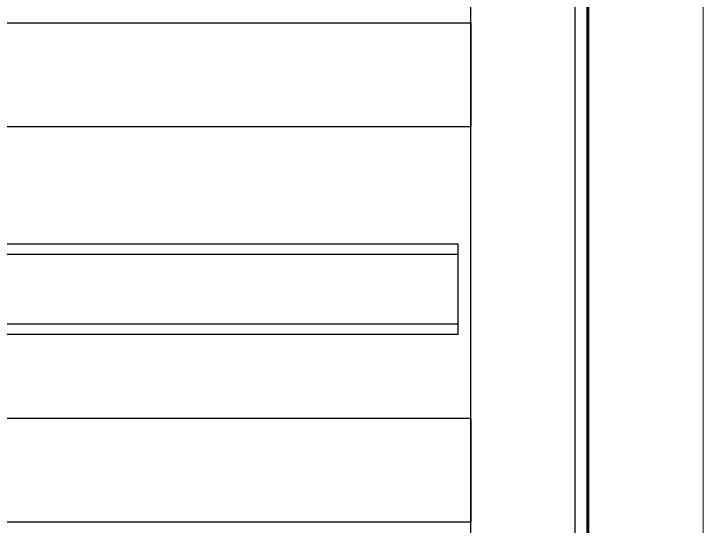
# Model space of a CAD drawing. Header units: millimetres. Extents: x -6000 to 26000, y -6000 to 26000.
# Drawn here: x 130.86 to 167.79, y -4603.08 to -4575.62 of the extents above; entities that cross this region are included whole.
import ezdxf

# ---------------------------------------------------------------- set-up
doc = ezdxf.new("R2010")
doc.units = ezdxf.units.MM
doc.header["$MEASUREMENT"] = 0
doc.layers.add('Чертеж и Рисунок_Ном._пера__21', color=7, linetype='Continuous', lineweight=30)
doc.layers.add('Чертеж и Рисунок_Ном._пера__41', color=7, linetype='Continuous', lineweight=60)
doc.layers.add('Чертеж и Рисунок_Ном._пера__85', color=7, linetype='Continuous', lineweight=5, true_color=0x66b7ff)

msp = doc.modelspace()

# ---------------------------------------------------------------- linework, layer by layer
at = {"layer": 'Чертеж и Рисунок_Ном._пера__21', "color": 7, "linetype": 'Continuous', "lineweight": 30}
for p, q in [((155.339, -4648.664), (155.339, -4502.689)), ((160.903, -4502.689), (160.903, -4648.664)), ((84.398, -4576.113), (155.339, -4576.113)), ((155.339, -4576.113), (155.339, -4581.677)), ((155.339, -4581.677), (84.398, -4581.677)), ((126.462, -4587.945), (154.644, -4587.945)), ((154.644, -4587.945), (154.644, -4592.814)), ((126.462, -4588.501), (154.644, -4588.501)), ((154.644, -4588.501), (154.644, -4592.257)), ((154.644, -4592.257), (126.441, -4592.257)), ((154.644, -4592.814), (126.441, -4592.814)), ((84.398, -4597.302), (155.339, -4597.302)), ((155.339, -4597.302), (155.339, -4602.866)), ((155.339, -4602.866), (84.398, -4602.866))]:
    msp.add_line(p, q, dxfattribs=at)
at = {"layer": 'Чертеж и Рисунок_Ном._пера__41', "color": 7, "linetype": 'Continuous', "lineweight": 60}
msp.add_line((161.599, -4491.255), (161.599, -4741.635), dxfattribs=at)
at = {"layer": 'Чертеж и Рисунок_Ном._пера__85', "color": 151, "linetype": 'Continuous', "lineweight": 5, "true_color": 0x66b7ff}
msp.add_line((167.786, -4741.635), (167.786, -4491.255), dxfattribs=at)

doc.saveas('drawing.dxf')
